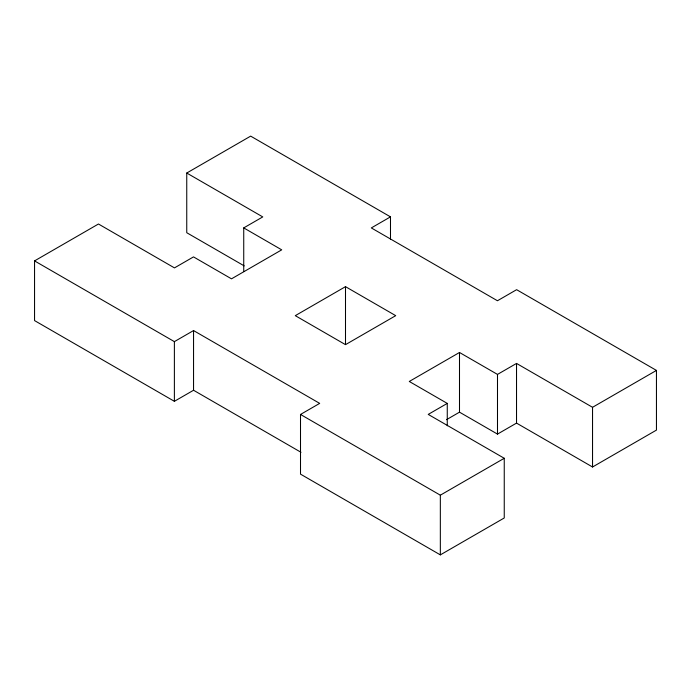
<?xml version="1.0" encoding="UTF-8"?>
<svg xmlns="http://www.w3.org/2000/svg" width="691" height="691" viewBox="0 0 691 691"><rect width="100%" height="100%" fill="white"/><g stroke="black" fill="none" stroke-linecap="round" stroke-linejoin="round"><path stroke-width="1.04" d="M300.991 452.285L193.549 390.251L174.382 401.316L34.55 320.589L34.55 260.896L98.459 224.005L174.469 267.892L193.506 256.897L231.502 278.836L281.721 249.84L243.733 227.9L243.733 271.606M244.225 265.897L186.751 232.72L186.751 173.026L250.66 136.127L390.493 216.862L390.493 239.241M243.733 227.9L262.77 216.914L186.751 173.026M34.55 260.896L174.382 341.63L193.549 330.566L319.683 403.38L300.507 414.453L300.507 474.138L440.34 554.873L504.249 517.974L504.249 458.28L428.23 414.401L447.267 403.406L447.267 425.794M390.493 216.862L371.317 227.926L497.451 300.749L516.618 289.684L656.45 370.411L656.45 430.104L592.541 466.995L516.531 423.108L497.494 434.103L459.498 412.164L446.481 419.687M345.5 286.661L295.282 315.657L345.5 344.654L395.718 315.657L345.5 286.661L345.5 344.222M656.45 370.411L592.541 407.301L516.531 363.423L497.494 374.41L459.498 352.479L409.279 381.467L447.267 403.406M300.507 414.453L440.34 495.179L504.249 458.28M592.541 407.301L592.541 466.995M516.531 363.423L516.531 423.108M497.494 374.41L497.494 434.103M459.498 352.479L459.498 412.164M440.34 495.179L440.34 554.873M193.549 330.566L193.549 390.251M174.382 341.63L174.382 401.316"/></g></svg>
